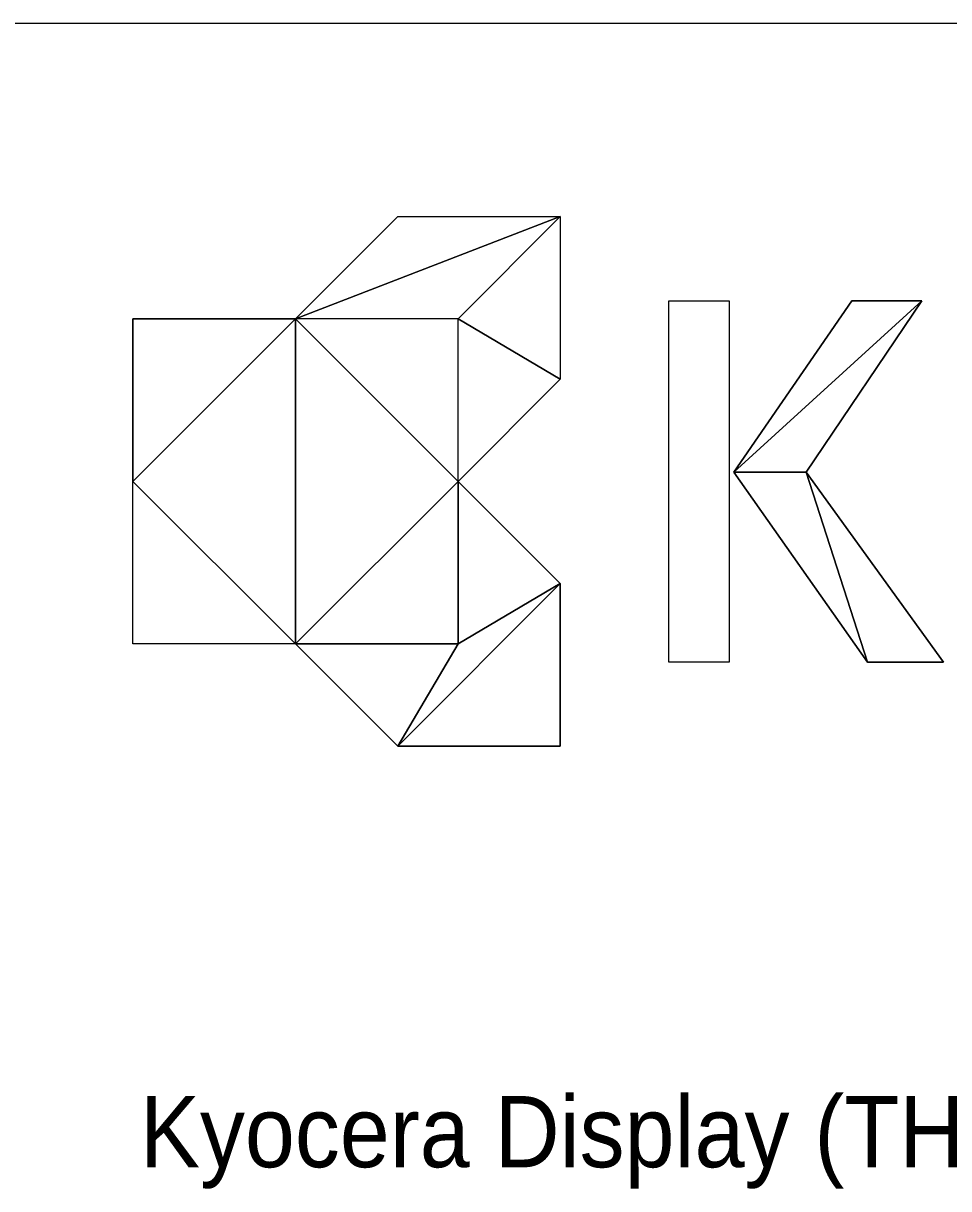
# Model space of a CAD drawing. Header units: millimetres. Extents: x 31 to 895, y 298 to 910.
# Drawn here: x 512.05 to 540.85, y 341.45 to 377.72 of the extents above; entities that cross this region are included whole.
import ezdxf

# ---------------------------------------------------------------- set-up
doc = ezdxf.new("R2010")
doc.units = ezdxf.units.MM
doc.styles.add('SLDTEXTSTYLE7', font='TXT', dxfattribs={"width": 0.944444})

# ---------------------------------------------------------------- blocks, each defined once
blk = doc.blocks.new('SW_NOTE_0_82')
at = {"color": 0, "linetype": 'Continuous', "lineweight": 18, "insert": (0, 4.759), "char_height": 3.69188, "attachment_point": 1, "style": 'SLDTEXTSTYLE7'}
blk.add_mtext('Kyocera Display (THAILAND)  CO.,LTD.', dxfattribs=at)
blk = doc.blocks.new('2013 Tempates-1')
at = {"color": 179, "linetype": 'Continuous', "lineweight": 18}
for p, q in [((788.334, 132.672), (1411.322, 132.672)), ((815.481, 117.344), (820.782, 122.645)), ((829.216, 122.645), (815.481, 117.344)), ((815.481, 117.344), (829.216, 122.645)), ((820.782, 122.645), (829.216, 122.645)), ((829.216, 122.645), (823.915, 117.344)), ((823.915, 117.344), (829.216, 122.645)), ((829.216, 122.645), (829.216, 114.211)), ((834.839, 118.281), (837.975, 118.281)), ((834.839, 99.539), (834.839, 118.281)), ((837.975, 118.281), (837.975, 99.539)), ((838.212, 109.39), (847.971, 118.281)), ((838.212, 109.39), (844.334, 118.281)), ((847.971, 118.281), (838.212, 109.39)), ((847.971, 118.281), (841.962, 109.395)), ((844.334, 118.281), (847.971, 118.281)), ((807.047, 108.91), (807.047, 117.344)), ((807.047, 117.344), (815.481, 117.344)), ((815.481, 117.344), (807.047, 108.91)), ((815.481, 100.476), (815.481, 117.344)), ((815.481, 117.344), (823.915, 108.91)), ((823.915, 117.344), (815.481, 117.344)), ((829.216, 114.211), (823.915, 117.344)), ((823.915, 108.91), (823.915, 117.344)), ((823.915, 117.344), (829.216, 114.211)), ((829.216, 114.211), (823.915, 108.91)), ((807.047, 100.476), (807.047, 108.91)), ((807.047, 108.91), (815.481, 100.476)), ((823.915, 108.91), (815.481, 100.476)), ((823.915, 100.476), (823.915, 108.91)), ((823.915, 108.91), (829.216, 103.609)), ((841.962, 109.395), (838.212, 109.39)), ((838.212, 109.39), (841.962, 109.395)), ((845.159, 99.539), (838.212, 109.39)), ((841.962, 109.395), (845.159, 99.539)), ((841.962, 109.395), (849.09, 99.539)), ((845.159, 99.539), (841.962, 109.395)), ((829.216, 103.609), (820.782, 95.175)), ((820.782, 95.175), (829.216, 103.609)), ((829.216, 103.609), (823.915, 100.476)), ((823.915, 100.476), (829.216, 103.609)), ((829.216, 103.609), (829.216, 95.175)), ((815.481, 100.476), (807.047, 100.476)), ((820.782, 95.175), (815.481, 100.476)), ((815.481, 100.476), (823.915, 100.476)), ((823.915, 100.476), (820.782, 95.175)), ((820.782, 95.175), (823.915, 100.476)), ((837.975, 99.539), (834.839, 99.539)), ((849.09, 99.539), (845.159, 99.539)), ((829.216, 95.175), (820.782, 95.175))]:
    blk.add_line(p, q, dxfattribs=at)
at = {"color": 1, "linetype": 'Continuous', "lineweight": 18}
for p, q in [((815.481, 117.344), (820.782, 122.645)), ((820.782, 122.645), (829.216, 122.645)), ((829.216, 122.645), (829.216, 114.211)), ((807.047, 108.91), (815.481, 117.344)), ((815.481, 117.344), (807.047, 117.344)), ((807.047, 117.344), (807.047, 108.91)), ((823.915, 108.91), (815.481, 117.344)), ((815.481, 117.344), (815.481, 100.476)), ((823.915, 117.344), (815.481, 117.344)), ((823.915, 108.91), (823.915, 117.344)), ((829.216, 114.211), (823.915, 108.91)), ((807.047, 100.476), (807.047, 108.91)), ((807.047, 108.91), (815.481, 100.476)), ((815.481, 100.476), (823.915, 108.91)), ((829.216, 103.609), (823.915, 108.91)), ((823.915, 108.91), (823.915, 100.476)), ((829.216, 95.175), (829.216, 103.609)), ((815.481, 100.476), (807.047, 100.476)), ((823.915, 100.476), (815.481, 100.476)), ((815.481, 100.476), (820.782, 95.175)), ((820.782, 95.175), (829.216, 95.175))]:
    blk.add_line(p, q, dxfattribs=at)
at = {"color": 7, "linetype": 'Continuous', "lineweight": 18}
for p, q in [((834.839, 118.281), (837.975, 118.281)), ((834.839, 99.539), (834.839, 118.281)), ((837.975, 118.281), (837.975, 99.539)), ((844.334, 118.281), (838.212, 109.39)), ((841.962, 109.395), (847.971, 118.281)), ((847.971, 118.281), (844.334, 118.281)), ((838.212, 109.39), (845.159, 99.539)), ((849.09, 99.539), (841.962, 109.395)), ((837.975, 99.539), (834.839, 99.539)), ((845.159, 99.539), (849.09, 99.539))]:
    blk.add_line(p, q, dxfattribs=at)
blk.add_blockref('SW_NOTE_0_82', (807.414, 72.268), dxfattribs=at)

msp = doc.modelspace()

# ---------------------------------------------------------------- block references
at = {"color": 7, "linetype": 'Continuous', "xscale": 0.6000000000000001, "yscale": 0.6000000000000001, "zscale": 0.6000000000000001}
msp.add_blockref('2013 Tempates-1', (31.233, 298.117), dxfattribs=at)

doc.saveas('drawing.dxf')
